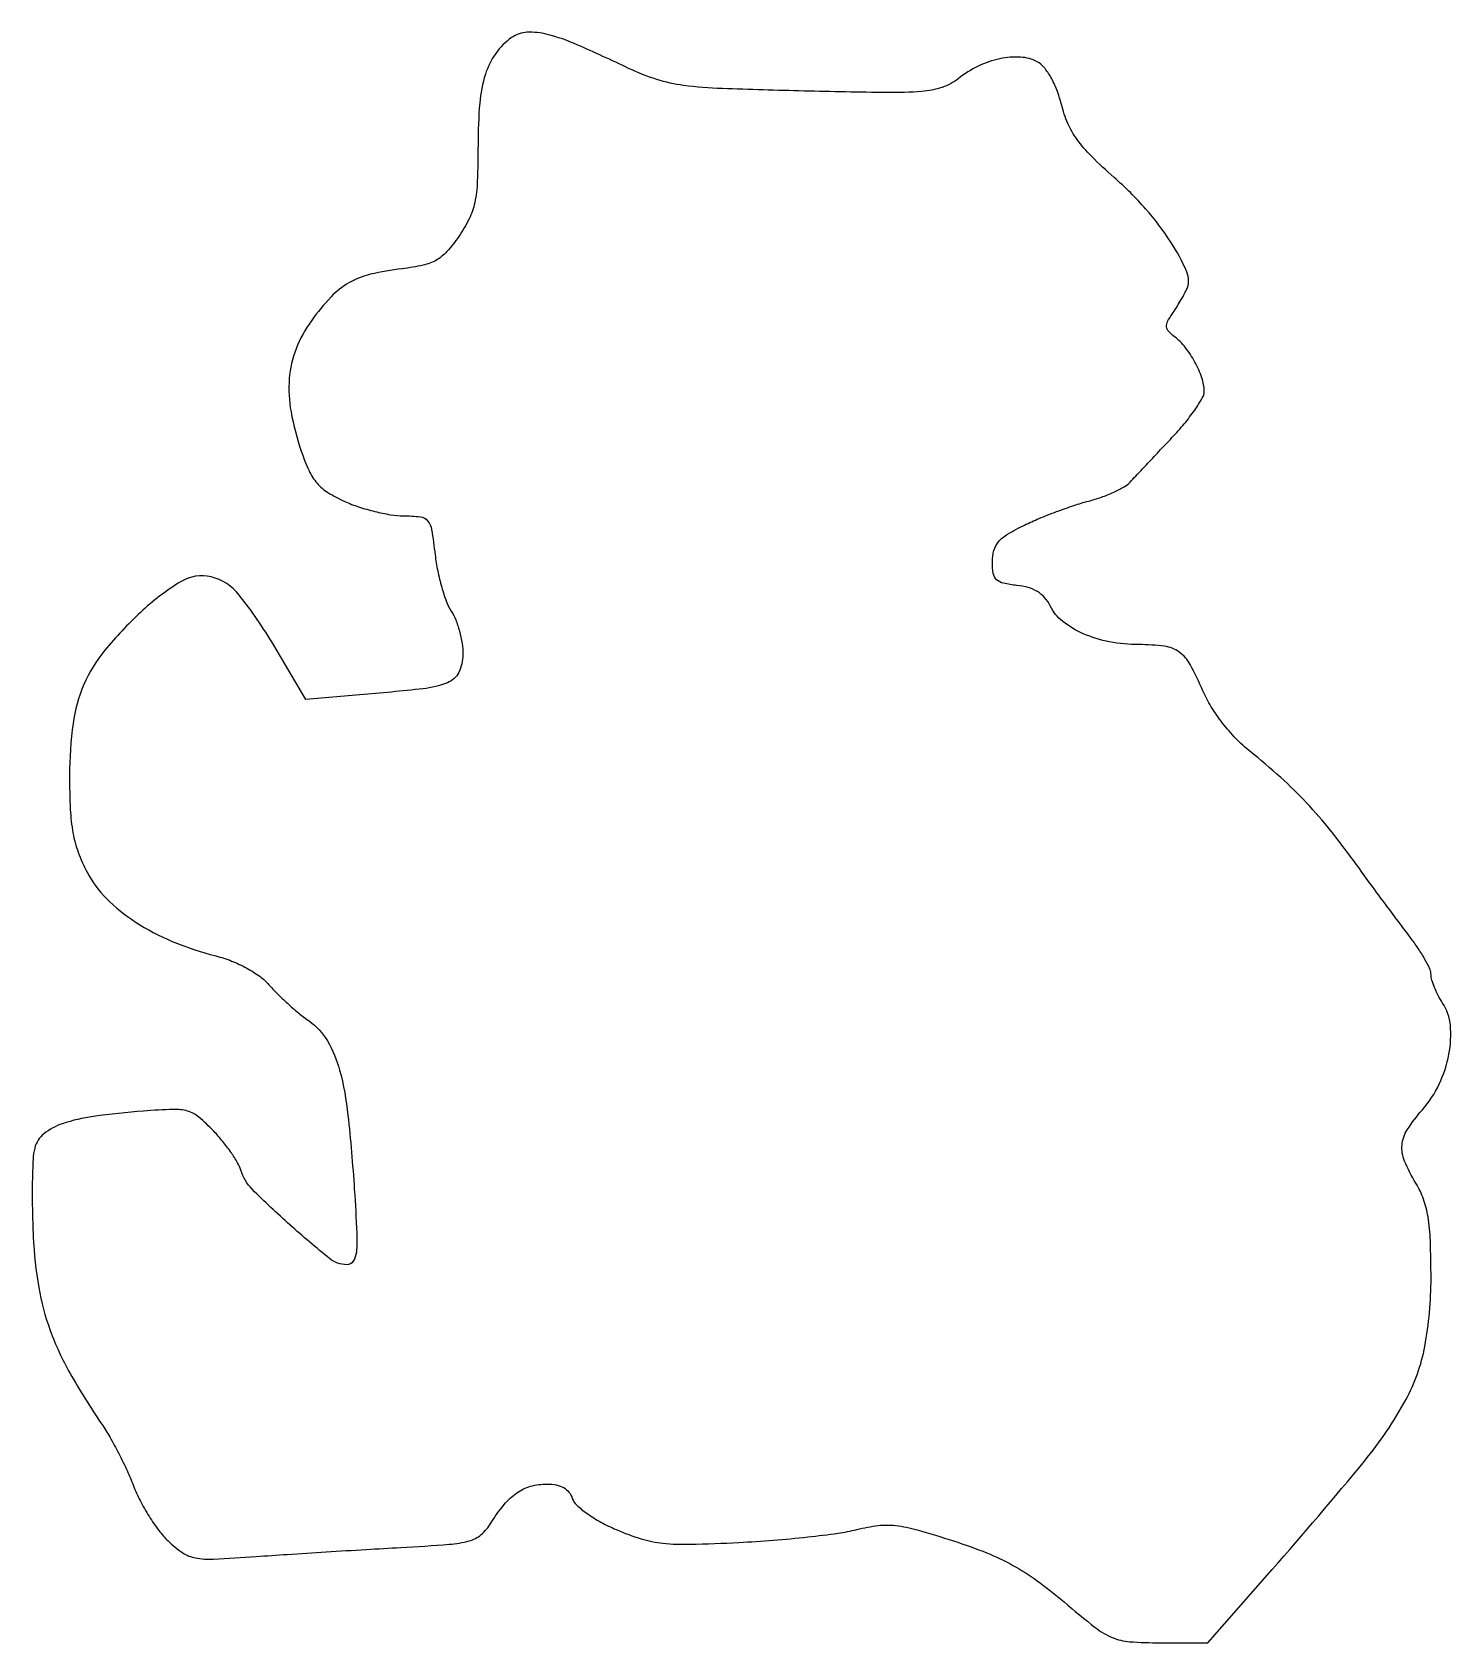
# Model space of a CAD drawing. Extents: x 0 to 188, y 0 to 213.
import ezdxf

# ---------------------------------------------------------------- set-up
doc = ezdxf.new("R2010")
doc.units = 0

msp = doc.modelspace()

# ---------------------------------------------------------------- linework, layer by layer
msp.add_lwpolyline([(63.442036, 212.234687, 0.087095), (61.338597, 210.150787, 0.078209), (59.974351, 207.398703, 0.055522), (59.225995, 203.573201, 0.020566), (59, 198.081244, -0.0093), (58.90972, 193.227916, -0.042334), (58.566712, 190.426061, -0.062348), (57.826039, 188.270475, -0.037646), (56.456998, 185.937949, -0.030234), (54.888101, 183.943198, -0.081773), (53.492814, 182.813265, -0.076208), (51.750708, 182.146776, -0.023851), (48.985628, 181.684704, 0.028046), (44.783253, 180.946183, 0.072716), (41.929094, 179.822002, 0.074898), (39.565166, 177.949528, 0.031125), (36.96862, 174.797984, 0.063774), (34.944081, 171.088012, 0.073795), (34.047282, 167.16681, 0.064935), (34.277467, 162.758866, 0.03665), (35.630582, 157.570784, 0.025462), (36.664975, 154.975791, 0.070683), (37.724415, 153.327829, 0.075727), (39.156133, 152.104316, 0.032439), (41.380582, 150.914607, 0.027187), (43.221654, 150.196475, 0.019361), (45.350567, 149.586986, 0.019622), (47.432736, 149.163008, 0.038908), (49.110709, 149.021962, -0.028128), (51.380869, 148.880295, -0.19384), (52.34119, 148.353804, -0.132159), (52.862362, 147.197868, -0.010724), (53.328574, 143.873517, 0.021196), (53.673587, 141.739299, 0.019114), (54.207443, 139.566052, 0.019532), (54.836684, 137.655495, 0.055763), (55.467865, 136.4087, -0.052212), (56.055581, 135.26788, -0.027734), (56.549935, 133.755511, -0.027281), (56.888008, 132.137037, -0.037861), (57, 130.660183, -0.114454), (56.454512, 128.30839, -0.187742), (54.969772, 126.942304, -0.066065), (51.722928, 126.145341, -0.005955), (43.375528, 125.33436), (36.251056, 124.72775), (31.989082, 131.901715, 0.032834), (27.431612, 138.539021, 0.166859), (23.717668, 140.934102, 0.200526), (19.733972, 140.316935, 0.050136), (14.380768, 136.25, 0.033226), (9.674476, 131.243374, 0.069497), (6.888399, 126.69189, 0.069508), (5.456261, 121.551667, 0.033245), (5, 114.697122, 0.011341), (5.102552, 110.17658, 0.033422), (5.45046, 107.088358, 0.043338), (6.141481, 104.548342, 0.032828), (7.314195, 101.907284, 0.075429), (9.883037, 98.414116, 0.052353), (13.694889, 95.321978, 0.046298), (18.575924, 92.753586, 0.034703), (24.339478, 90.827746, -0.030918), (26.426195, 90.147984, -0.030259), (28.428773, 89.211974, -0.032105), (30.142699, 88.132846, -0.060608), (31.339478, 87.024236, 0.022148), (32.393855, 85.885251, 0.011667), (33.796369, 84.561986, 0.011586), (35.298324, 83.271457, 0.017491), (36.669437, 82.22549, -0.106176), (39.086936, 79.591326, -0.067258), (40.703295, 75.732395, -0.03934), (41.808325, 69.785012, -0.009907), (42.647736, 59.962823, -0.004019), (42.981406, 54.156465, -0.037539), (42.917092, 51.652291, -0.121685), (42.490032, 50.456056, -0.251542), (41.640869, 50, -0.172107), (39.380435, 50.801826, -0.011824), (34.134083, 55.26939, -0.013758), (29.166736, 59.958172, -0.124447), (27.646184, 62.5, 0.060516), (27.217439, 63.480104, 0.018631), (26.344642, 64.840263, 0.01834), (25.245926, 66.302349, 0.019149), (24.058038, 67.658344, 0.02804), (22.093904, 69.514068, 0.105976), (20.609781, 70.305292, 0.07861), (18.708886, 70.537847, 0.011276), (14.784975, 70.311126, 0.01323), (8.158801, 69.601244, 0.048526), (4.055046, 68.639676, 0.086457), (1.597865, 67.298512, 0.16466), (0.392392, 65.427278, 0.04968), (0.172117, 63.935772, 0.007743), (0.077095, 60.954558, 0.008554), (0.079676, 57.423826, 0.007359), (0.200525, 53.713113, 0.030436), (0.928269, 47.008853, 0.045346), (2.441826, 41.310298, 0.041546), (5.069577, 35.629944, 0.020925), (9.254852, 28.927177, -0.020347), (10.317539, 27.229644, -0.010917), (11.495845, 25.056323, -0.010853), (12.602873, 22.783617, -0.016691), (13.451198, 20.766957, 0.028415), (14.327462, 18.813285, 0.020383), (15.515085, 16.735197, 0.020676), (16.812729, 14.843741, 0.041063), (18.017022, 13.483692, 0.042128), (19.957872, 11.914916, 0.105457), (21.637168, 11.233579, 0.055987), (24.024312, 11.081932, 0.005771), (29.665451, 11.420568, -0.001467), (33.785782, 11.703525, -0.000763), (38.926743, 12.033542, -0.000759), (44.205461, 12.356265, -0.001158), (48.787291, 12.618753, 0.004797), (55.18307, 13.031874, 0.047483), (57.834754, 13.484302, 0.11125), (59.407472, 14.314052, 0.077691), (60.717321, 15.842097, -0.031916), (62.457284, 18.292764, -0.070434), (64.13459, 19.852042, -0.085144), (65.959334, 20.707608, -0.06724), (68.123742, 21, -0.048119), (69.353676, 20.881358, -0.080831), (70.324879, 20.522831, -0.094875), (71.02674, 19.926686, -0.092802), (71.465391, 19.109043, 0.132058), (72.027549, 18.231858, 0.030069), (73.414274, 17.114693, 0.028942), (75.231062, 15.975232, 0.023995), (77.282779, 14.973185, 0.027458), (80.587372, 13.761528, 0.048132), (83.439566, 13.182334, 0.032134), (87.047862, 13.038252, 0.006398), (93.5, 13.277942, 0.007497), (98.046507, 13.573518, 0.007356), (102.611019, 14.006726, 0.00727), (106.601767, 14.503621, 0.027527), (109.069427, 14.987047, -0.032251), (111.900044, 15.513883, -0.059215), (114.24186, 15.516792, -0.040597), (117.051073, 14.952598, -0.008431), (121.870285, 13.481822, -0.017066), (126.26527, 11.891447, -0.030906), (129.719469, 10.252069, -0.031398), (132.908923, 8.218087, -0.01827), (136.477041, 5.408576, 0.009495), (140.605795, 2.038615, 0.066054), (142.84557, 0.715303, 0.082299), (145.153143, 0.15671, 0.018857), (149.176183, 0.013578), (155.5, 0.027156), (164, 9.70182, 0.007942), (176.182928, 24.020776, 0.047531), (181.658972, 32.127318, 0.079193), (184.171298, 39.205849, 0.045882), (184.996262, 48.216756, 0.008746), (184.907905, 53.153714, 0.030648), (184.600965, 56.319132, 0.046114), (184.001519, 58.665716, 0.051358), (182.996262, 60.77417, -0.036731), (181.493752, 63.702323, -0.122718), (181.159819, 65.819343, -0.122379), (181.857981, 67.848912, -0.036434), (183.850535, 70.48255, 0.06966), (186.07119, 73.861377, 0.063717), (187.362553, 77.823343, 0.068935), (187.55434, 81.643108, 0.123765), (186.532061, 84.591413, -0.024369), (185.945666, 85.589226, -0.023356), (185.450043, 86.653349, -0.024031), (185.102624, 87.631993, -0.073399), (185, 88.327312, 0.107165), (184.836298, 89.082323, 0.019789), (184.192187, 90.361074, 0.020428), (183.302798, 91.821427, 0.01736), (182.25, 93.288058, -0.003581), (180.904508, 95.057415, -0.001405), (179.073746, 97.515403, -0.001391), (177.10879, 100.184591, -0.001734), (175.298924, 102.675563, 0.012165), (171.772131, 107.322566, 0.019893), (168.537143, 111.061151, 0.020763), (165.118662, 114.417234, 0.014915), (161.042016, 117.884817, -0.032808), (159.201594, 119.567331, -0.026056), (157.440657, 121.605732, -0.026379), (155.929465, 123.778757, -0.037505), (154.843649, 125.864751, 0.023141), (153.153126, 129.35343, 0.112494), (151.710684, 130.992916, 0.124759), (149.777118, 131.758409, 0.031266), (146.36481, 131.984687, -0.045843), (142.496591, 132.354547, -0.056105), (139.027373, 133.424055, -0.064138), (136.302269, 135.054724, -0.111259), (134.647612, 137.093142, 0.064456), (133.916033, 138.188183, 0.075501), (132.963289, 138.994525, 0.069384), (131.746114, 139.528044, 0.04447), (130.227196, 139.813358, -0.028799), (128.45542, 140.089074, -0.139677), (127.566383, 140.562723, -0.160651), (127.127673, 141.394929, -0.041665), (127, 142.924397, -0.067149), (127.205737, 144.449424, -0.112967), (127.814405, 145.581888, -0.079356), (129.023777, 146.588723, -0.020849), (131.25, 147.788174, -0.014467), (133.182645, 148.659522, -0.009097), (135.486878, 149.570369, -0.009131), (137.788598, 150.384542, -0.016494), (139.705329, 150.953893, 0.02134), (141.410205, 151.478344, 0.021656), (143.055653, 152.143988, 0.022057), (144.431239, 152.845897, 0.077967), (145.205329, 153.461128, -0.002439), (145.954886, 154.268138, -0.000432), (147.368128, 155.772294, -0.000468), (149.027941, 157.532526, -0.000421), (150.75, 159.352279, 0.016916), (152.377309, 161.189681, 0.021225), (153.751563, 163.002829, 0.019966), (154.758449, 164.586956, 0.132331), (155, 165.483651, 0.082868), (154.704019, 167.257253, 0.041696), (153.788342, 169.340871, 0.041263), (152.507568, 171.296258, 0.066185), (151.086657, 172.691431, -0.046891), (150.317902, 173.390269, -0.158722), (150.042093, 174.000535, -0.143956), (150.165617, 174.693941, -0.036242), (150.756365, 175.691431, 0.009905), (151.285708, 176.486599, 0.00744), (151.837527, 177.381319, 0.007527), (152.331655, 178.238929, 0.017106), (152.67266, 178.904549, 0.216073), (152.704941, 181.271637, 0.040253), (150.598547, 185.197718, 0.037924), (147.266406, 189.592739, 0.031133), (143.094148, 193.753629, -0.015104), (140.101633, 196.552614, -0.040915), (138.215662, 198.761016, -0.052415), (136.989346, 200.90138, -0.042245), (136.127045, 203.409737, 0.029333), (135.522288, 205.328515, 0.038066), (134.736988, 206.996306, 0.043394), (133.849218, 208.28593, 0.097753), (132.934947, 209.034815, 0.109866), (130.728367, 209.65155, 0.065992), (128.005016, 209.438417, 0.059511), (125.13261, 208.458476, 0.05477), (122.483434, 206.808309, -0.087057), (120.349958, 205.662542, -0.059863), (117.652979, 205.117011, -0.023566), (113.079636, 204.9666, -0.002338), (102.102262, 205.174343, -0.003103), (91.298718, 205.496436, -0.023178), (86.186707, 205.918404, -0.044846), (82.628197, 206.70794, -0.034217), (78.915787, 208.175138, 0.00777), (72.100511, 211.294518, 0.039304), (68.154066, 212.66896, 0.077638), (65.499025, 212.939652, 0.139295)], format="xyb", close=True)

doc.saveas('drawing.dxf')
